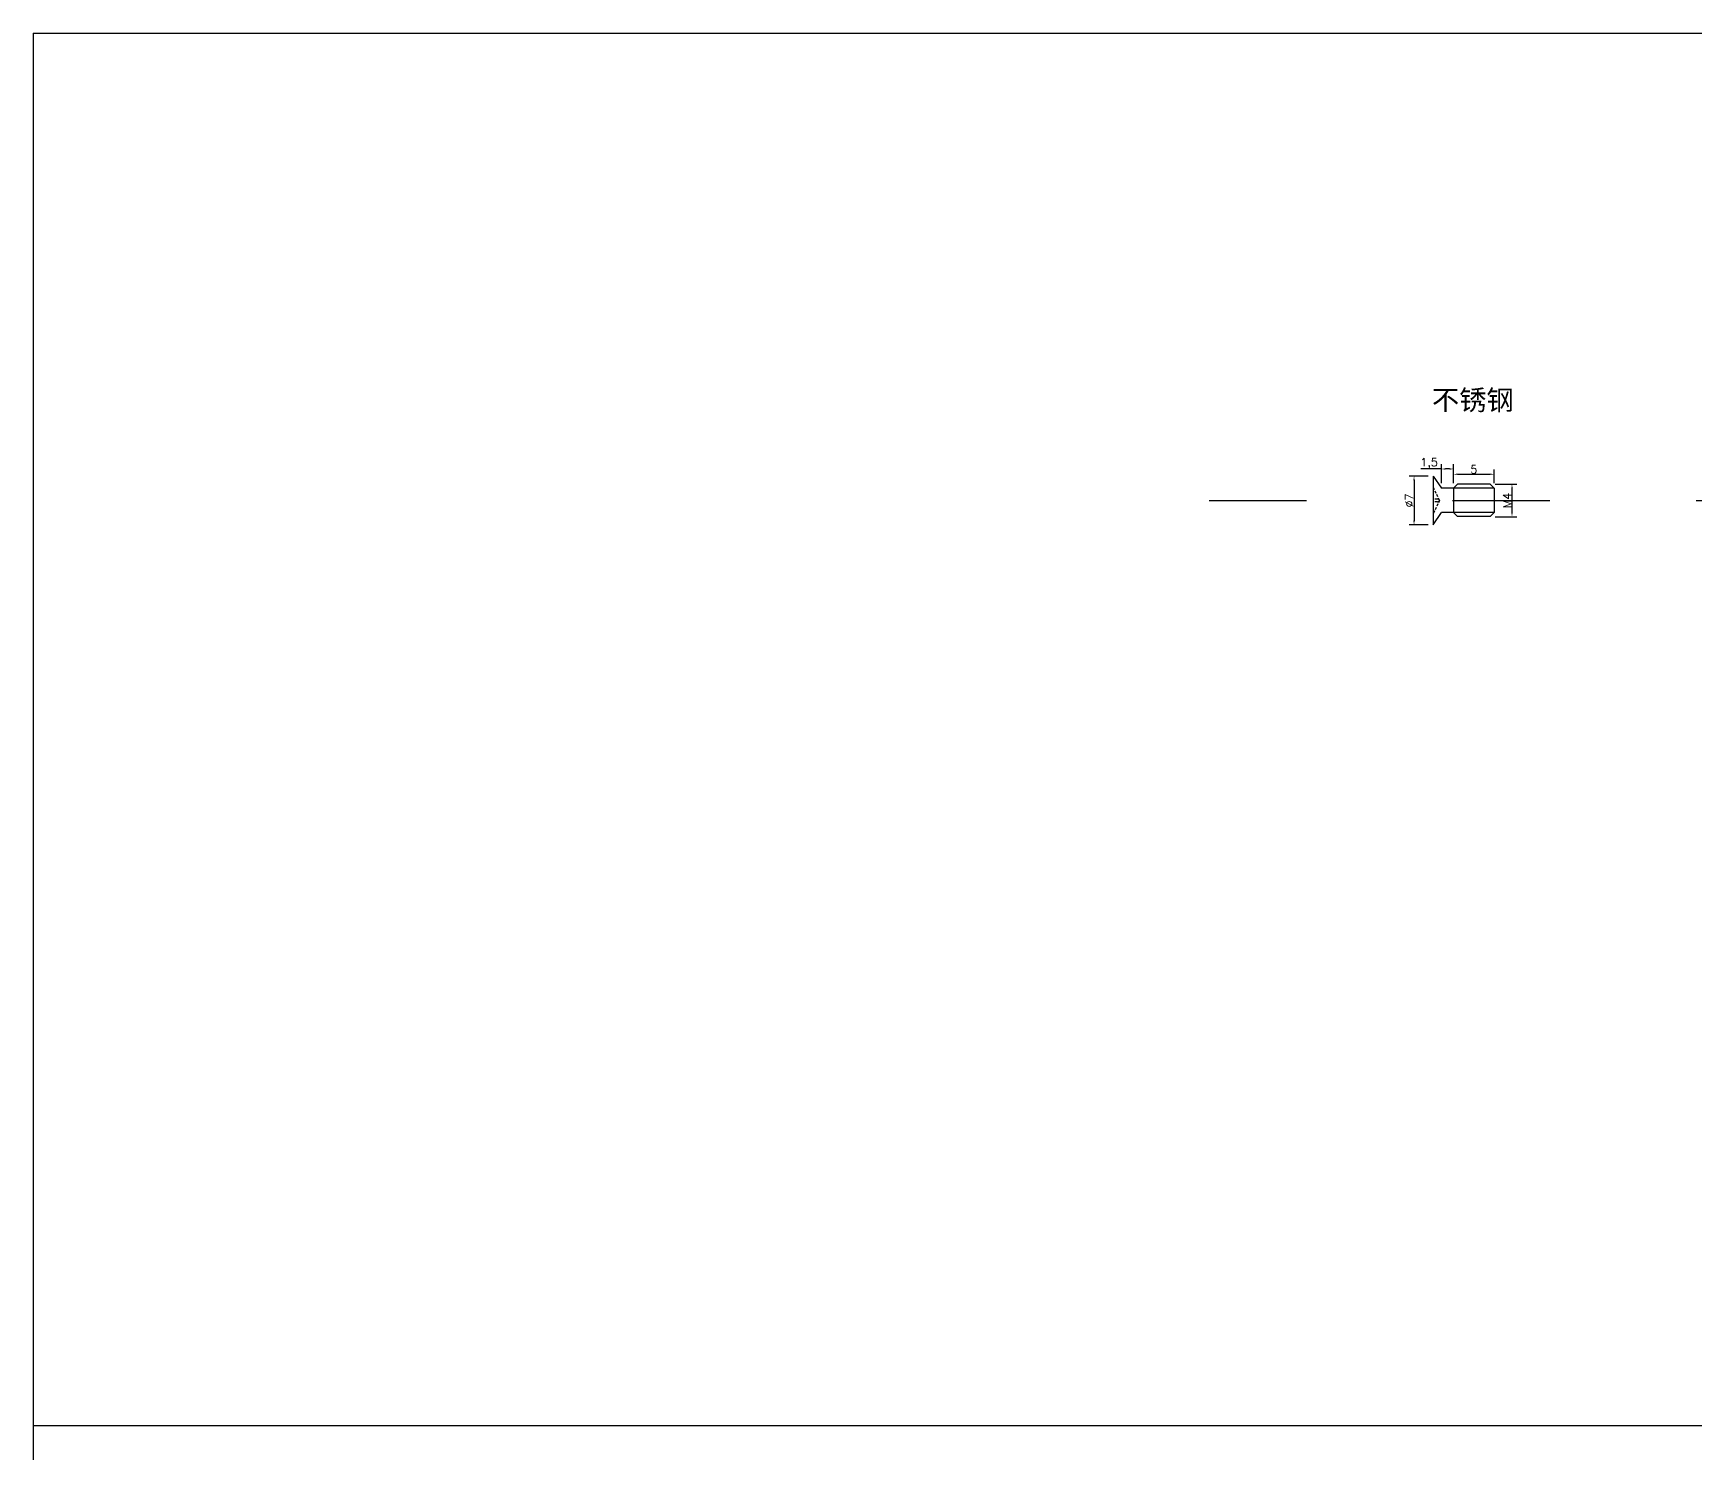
# Model space of a CAD drawing. Header units: millimetres. Extents: x 6817 to 15937, y -5221 to -164.
# Drawn here: x 9494.4 to 9699.4, y -1697.4 to -1522.4 of the extents above; entities that cross this region are included whole.
import ezdxf

# ---------------------------------------------------------------- set-up
doc = ezdxf.new("R2010")
doc.units = ezdxf.units.MM
doc.linetypes.add('ACAD_ISO03W100', pattern=[30, 12, -18])
doc.linetypes.add('HIDDEN', pattern=[9.525, 6.35, -3.175])
doc.layers.add('图层2', color=108, linetype='Continuous')
doc.styles.get("Standard").update_dxf_attribs({"font": 'txt', "bigfont": 'gbcbig.shx'})
doc.dimstyles.new('ISO-25', dxfattribs={"dimtxt": 1, "dimasz": 0.5, "dimexe": 0.6, "dimexo": 0.625, "dimgap": 0.1, "dimtad": 1, "dimtxsty": 'Standard', "dimcen": 2.5, "dimadec": 0, "dimazin": 0, "dimtfac": 1, "dimtmove": 0, "dimatfit": 3, "dimfxl": 0, "dimarcsym": 0})

# ---------------------------------------------------------------- blocks, each defined once
blk = doc.blocks.new('*D383')
at = {"layer": 'Defpoints', "color": 0, "linetype": 'ByBlock', "transparency": 16777216}
for p in [(9674, -1577.96), (9674, -1581.96), (9676.7, -1581.96)]:
    blk.add_point(p, dxfattribs=at)
at = {"layer": '图层2', "color": 0, "linetype": 'ByBlock', "lineweight": -2, "transparency": 16777216}
for p, q in [((9674.62, -1577.96), (9677.3, -1577.96)), ((9676.7, -1578.46), (9676.7, -1581.46)), ((9674.62, -1581.96), (9677.3, -1581.96))]:
    blk.add_line(p, q, dxfattribs=at)
at = {"layer": '图层2', "color": 0, "linetype": 'ByBlock', "transparency": 16777216}
for points in [[(9676.62, -1578.46), (9676.79, -1578.46), (9676.7, -1577.96)], [(9676.62, -1581.46), (9676.79, -1581.46), (9676.7, -1581.96)]]:
    blk.add_solid(points, dxfattribs=at)
at = {"layer": '图层2', "color": 0, "linetype": 'ByBlock', "transparency": 16777216, "insert": (9676.1, -1579.96), "char_height": 1, "attachment_point": 5, "rotation": 90}
blk.add_mtext('M4', dxfattribs=at)
blk = doc.blocks.new('*D384')
at = {"layer": 'Defpoints', "color": 0, "linetype": 'ByBlock', "transparency": 16777216}
for p in [(9674.5, -1576.73), (9669.5, -1578.46), (9674.5, -1578.46)]:
    blk.add_point(p, dxfattribs=at)
at = {"layer": '图层2', "color": 0, "linetype": 'ByBlock', "lineweight": -2, "transparency": 16777216}
for p, q in [((9669.5, -1577.83), (9669.5, -1576.13)), ((9670, -1576.73), (9674, -1576.73)), ((9674.5, -1577.83), (9674.5, -1576.13))]:
    blk.add_line(p, q, dxfattribs=at)
at = {"layer": '图层2', "color": 0, "linetype": 'ByBlock', "transparency": 16777216}
for points in [[(9670, -1576.64), (9670, -1576.81), (9669.5, -1576.73)], [(9674, -1576.64), (9674, -1576.81), (9674.5, -1576.73)]]:
    blk.add_solid(points, dxfattribs=at)
at = {"layer": '图层2', "color": 0, "linetype": 'ByBlock', "transparency": 16777216, "insert": (9672, -1576.13), "char_height": 1, "attachment_point": 5}
blk.add_mtext('5', dxfattribs=at)
blk = doc.blocks.new('*D385')
at = {"layer": 'Defpoints', "color": 0, "linetype": 'ByBlock', "transparency": 16777216}
for p in [(9668, -1576.08), (9668, -1578.46), (9669.5, -1578.46)]:
    blk.add_point(p, dxfattribs=at)
at = {"layer": '图层2', "color": 0, "linetype": 'ByBlock', "lineweight": -2, "transparency": 16777216}
for p, q in [((9668, -1577.83), (9668, -1575.48)), ((9669.5, -1577.83), (9669.5, -1575.48)), ((9668, -1576.08), (9665.46, -1576.08)), ((9669, -1576.08), (9668.5, -1576.08))]:
    blk.add_line(p, q, dxfattribs=at)
at = {"layer": '图层2', "color": 0, "linetype": 'ByBlock', "transparency": 16777216}
for points in [[(9668.5, -1576), (9668.5, -1576.17), (9668, -1576.08)], [(9669, -1576), (9669, -1576.17), (9669.5, -1576.08)]]:
    blk.add_solid(points, dxfattribs=at)
at = {"layer": '图层2', "color": 0, "linetype": 'ByBlock', "transparency": 16777216, "insert": (9666.48, -1575.4), "char_height": 1, "attachment_point": 5}
blk.add_mtext('1,5', dxfattribs=at)
blk = doc.blocks.new('*D386')
at = {"layer": 'Defpoints', "color": 0, "linetype": 'ByBlock', "transparency": 16777216}
for p in [(9667, -1576.96), (9664.63, -1582.96), (9667, -1582.96)]:
    blk.add_point(p, dxfattribs=at)
at = {"layer": '图层2', "color": 0, "linetype": 'ByBlock', "lineweight": -2, "transparency": 16777216}
for p, q in [((9666.37, -1576.96), (9664.03, -1576.96)), ((9664.63, -1577.46), (9664.63, -1582.46)), ((9666.37, -1582.96), (9664.03, -1582.96))]:
    blk.add_line(p, q, dxfattribs=at)
at = {"layer": '图层2', "color": 0, "linetype": 'ByBlock', "transparency": 16777216}
for points in [[(9664.54, -1577.46), (9664.71, -1577.46), (9664.63, -1576.96)], [(9664.54, -1582.46), (9664.71, -1582.46), (9664.63, -1582.96)]]:
    blk.add_solid(points, dxfattribs=at)
at = {"layer": '图层2', "color": 0, "linetype": 'ByBlock', "transparency": 16777216, "insert": (9664.03, -1579.96), "char_height": 1, "attachment_point": 5, "rotation": 90}
blk.add_mtext('%%C7', dxfattribs=at)

msp = doc.modelspace()

# ---------------------------------------------------------------- linework, layer by layer
at = {"color": 1, "linetype": 'ACAD_ISO03W100'}
msp.add_line((9639.385, -1579.957), (10016.503, -1579.957), dxfattribs=at)
at = {"layer": '图层2', "color": 2, "linetype": 'ByBlock'}
for p, q in [((9494.427, -1522.385), (10175.615, -1522.385)), ((9494.427, -1522.385), (9494.427, -1694.006)), ((10175.615, -1694.006), (9494.427, -1694.006)), ((9494.427, -1694.006), (9494.427, -1865.627))]:
    msp.add_line(p, q, dxfattribs=at)
at = {"layer": '图层2', "color": 6, "linetype": 'ByBlock'}
for p, q in [((9666.995, -1576.957), (9666.995, -1582.957)), ((9666.995, -1576.957), (9667.997, -1578.457)), ((9674.495, -1578.457), (9667.997, -1578.457)), ((9669.495, -1578.457), (9669.495, -1581.457)), ((9674.495, -1578.457), (9674.495, -1581.457)), ((9666.995, -1582.957), (9667.997, -1581.457)), ((9674.495, -1581.457), (9667.997, -1581.457))]:
    msp.add_line(p, q, dxfattribs=at)
at = {"layer": '图层2', "color": 6, "linetype": 'HIDDEN', "ltscale": 0.05}
for p, q in [((9667.775, -1579.957), (9666.995, -1578.296)), ((9667.524, -1579.793), (9666.995, -1579.792)), ((9667.775, -1579.957), (9666.995, -1581.618)), ((9667.524, -1580.121), (9666.995, -1580.122))]:
    msp.add_line(p, q, dxfattribs=at)
at = {"layer": '图层2', "color": 4, "linetype": 'ByBlock'}
for p, q in [((9669.495, -1578.457), (9669.995, -1577.957)), ((9673.995, -1577.957), (9669.995, -1577.957)), ((9674.495, -1578.457), (9673.995, -1577.957)), ((9669.495, -1581.457), (9669.995, -1581.957)), ((9673.995, -1581.957), (9669.995, -1581.957)), ((9673.995, -1581.957), (9674.495, -1581.457))]:
    msp.add_line(p, q, dxfattribs=at)
at = {"layer": '图层2', "color": 6, "linetype": 'HIDDEN', "ltscale": 0.05}
for centre, start, end in [((9667.529, -1580.06), 22.58913, 91.00409), ((9667.529, -1579.855), 268.99591, 337.41087)]:
    msp.add_arc(centre, 0.267, start, end, dxfattribs=at)

# ---------------------------------------------------------------- texts
at = {"color": 2, "insert": (9666.834, -1566.349), "char_height": 2.46562, "width": 38.16509, "attachment_point": 1}
msp.add_mtext('{\\fSimSun|b0|i0|c134|p2;不锈钢}', dxfattribs=at)

# ---------------------------------------------------------------- dimensions: what is measured, and where the dimension line sits
at = {"layer": '图层2', "color": 3, "linetype": 'ByBlock'}
for base, p2, picture, middle in [((9667.997, -1576.084), (9667.997, -1578.457), '*D385', (9666.48, -1575.401)), ((9674.495, -1576.728), (9674.495, -1578.457), '*D384', (9671.995, -1576.128))]:
    dim = msp.add_linear_dim(base=base, p1=(9669.495, -1578.457), p2=p2, dimstyle='ISO-25', dxfattribs=at)
    dim.commit()
    dim.dimension.update_dxf_attribs({"geometry": picture, "text_midpoint": middle})
for base, p1, p2, text, picture, middle in [((9664.626, -1582.957), (9666.995, -1576.957), (9666.995, -1582.957), '%%C7', '*D386', (9664.026, -1579.957)), ((9676.704, -1581.957), (9673.995, -1577.957), (9673.995, -1581.957), 'M4', '*D383', (9676.104, -1579.957))]:
    dim = msp.add_linear_dim(base=base, p1=p1, p2=p2, angle=90, text=text, dimstyle='ISO-25', dxfattribs=at)
    dim.commit()
    dim.dimension.update_dxf_attribs({"geometry": picture, "text_midpoint": middle})

doc.saveas('drawing.dxf')
